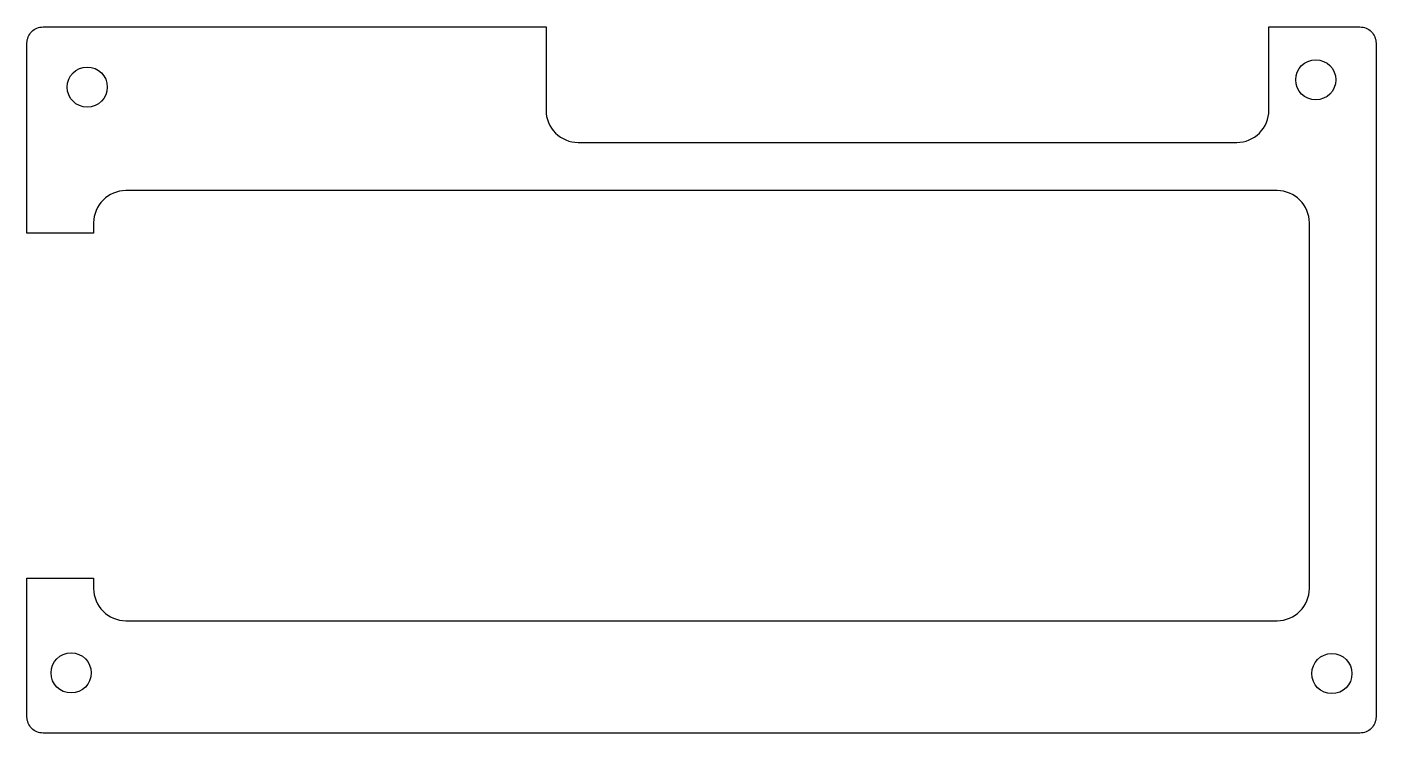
# Model space of a CAD drawing. Header units: millimetres. Extents: x -59.5 to 24.5, y -25.7 to 18.3.
import ezdxf

# ---------------------------------------------------------------- set-up
doc = ezdxf.new("R2010")
doc.units = ezdxf.units.MM
doc.layers.get('0').update_dxf_attribs({"linetype": 'CONTINUOUS'})

msp = doc.modelspace()

# ---------------------------------------------------------------- linework, layer by layer
msp.add_lwpolyline([(17.802, 13.1), (17.802, 18.294), (23.476, 18.294, -0.414214), (24.476, 17.294), (24.476, -24.706, -0.414214), (23.476, -25.706), (-58.524, -25.706, -0.414214), (-59.524, -24.706), (-59.524, -16.056), (-55.374, -16.056), (-55.374, -16.706, 0.414214), (-53.374, -18.706), (18.326, -18.706, 0.414214), (20.326, -16.706), (20.326, 6.094, 0.414214), (18.326, 8.094), (-53.374, 8.094, 0.414214), (-55.374, 6.094), (-55.374, 5.444), (-59.524, 5.444), (-59.524, 17.294, -0.414214), (-58.524, 18.294), (-27.204, 18.294), (-27.204, 13.1, 0.414214), (-25.204, 11.1), (15.802, 11.1, 0.414214)], format="xyb", close=True)
for centre in [(20.726, 15), (-55.774, 14.544), (-56.774, -21.956), (21.726, -22)]:
    msp.add_circle(centre, 1.25)

doc.saveas('drawing.dxf')
